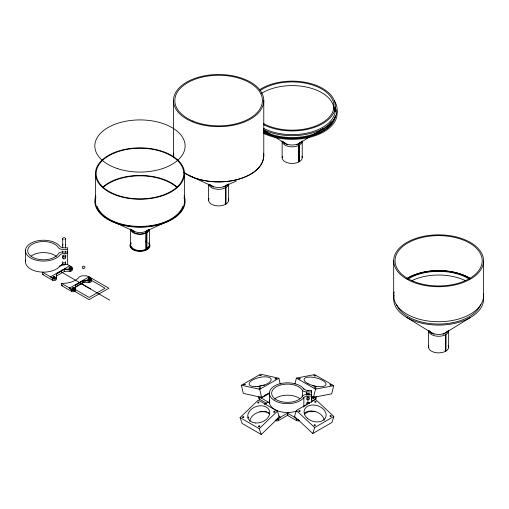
<?xml version="1.0" encoding="UTF-8"?>
<svg xmlns="http://www.w3.org/2000/svg" width="509" height="509" viewBox="0 0 509 509"><rect width="100%" height="100%" fill="white"/><g stroke="black" fill="none" stroke-linecap="round" stroke-linejoin="round"><path stroke-width="0.76" d="M294.908 384.028L296.378 378.092L314.549 374.605L333.707 385.663L331.69 393.826L313.512 397.319L311.463 396.129M313.512 397.319L315.535 389.156L333.707 385.663M296.365 410.464L294.495 416.432L312.806 433.496L331.963 422.438L333.84 416.47L315.523 399.406L296.365 410.464L314.683 427.528L312.806 433.496M240.07 417.603L258.241 400.112L277.405 411.17L279.422 416.998L261.251 434.495L242.093 423.431L240.07 417.603L259.227 428.667L261.251 434.495M247.768 417.965L248.907 416.871M259.227 428.667L277.405 411.17M275.897 419.626A2.271 1.61 -15 0 0 278.499 418.894L280.434 417.208L288.59 412.5M146.414 232.32L146.942 232.6L146.942 249.194L146.433 248.901L146.433 232.308L145.79 232.677L145.79 249.264L146.306 249.563L146.306 232.969L145.79 232.677M146.942 232.6L146.121 232.498M299.209 143.373L323.603 128.281M445.719 332.752L470.03 317.705M146.63 232.791L146.325 232.957M56.308 273.976L64.567 269.21L70.013 270.05A2.271 1.61 15 0 0 72.113 269.356A2.271 1.61 15 0 0 71.591 267.486L69.695 265.781L50.537 276.839L52.452 278.538A2.271 1.61 15 0 0 54.915 279.282A2.271 1.61 15 0 0 56.372 277.971M56.308 276.088L64.567 271.322L70.013 271.322A2.259 1.304 0 0 0 71.998 269.395M75.396 285.186L83.648 280.414L89.1 281.261L89.1 282.533L83.648 282.533L75.396 287.299M269.821 392.706L261.607 397.446L243.296 393.362L241.419 385.23L260.576 374.172L278.894 378.257L280.255 384.168M241.419 385.23L259.736 389.315L278.894 378.257M269.509 393.018L266.411 394.806L265.049 395.016M258.807 396.638A2.271 0.929 -11.6 0 0 259.38 397.51L261.276 398.038L269.49 393.298M264.349 404.375L268.3 402.091M315.987 396.479A2.271 0.929 11.6 0 1 315.542 397.51L311.362 399.221M275.146 420.409A2.259 1.304 0 0 0 278.518 420.523L288.024 415.039M315.822 397.478A2.259 1.304 0 0 1 315.561 399.139L311.362 401.436M304.382 414.071L308.511 411.692L313.964 411.692A2.259 1.304 0 0 0 315.357 411.412M314.683 427.528L333.84 416.47M225.061 186.148L236.31 180.943M146.007 231.277L168.498 220.868M67.652 249.359L62.671 249.359A4.517 2.609 0 0 1 58.414 247.622A15.804 9.124 0 0 0 34.116 243.327A15.804 9.124 0 0 0 34.116 257.999A15.804 9.124 0 0 0 58.414 253.705A4.517 2.609 0 0 1 62.671 251.961L67.652 251.961M67.652 253.527L64 253.527A4.517 2.609 0 0 0 59.903 255.041A18.063 10.428 0 0 1 32.322 258.846A18.063 10.428 0 0 1 32.322 242.475A18.063 10.428 0 0 1 59.903 246.28A4.517 2.609 0 0 0 64 247.794L67.652 247.794L67.652 264.591L62.454 264.75L59.903 266.099A18.063 10.428 0 0 1 38.226 271.691A18.063 10.428 0 0 1 25.685 260.054M65.165 263.026L65.782 263.026M311.603 396.11L307.951 396.11A4.517 2.609 0 0 0 303.854 397.624A18.063 10.428 0 0 1 276.272 401.429A18.063 10.428 0 0 1 276.272 385.059A18.063 10.428 0 0 1 303.854 388.863A4.517 2.609 0 0 0 307.951 390.371L311.603 390.371L311.603 402.333M311.603 394.545L306.622 394.545A4.517 2.609 0 0 0 302.365 396.282A15.804 9.124 0 0 1 278.06 400.577A15.804 9.124 0 0 1 278.06 385.905A15.804 9.124 0 0 1 302.365 390.199A4.517 2.609 0 0 0 306.622 391.936L311.603 391.936M307.245 403.001L309.109 403.001M266.411 411.692L260.958 411.692A2.259 1.304 0 0 1 259.851 411.52M189.832 175.802L212.183 186.148M111.446 220.868L133.937 231.277M298.643 144.429L298.643 161.022L299.604 161.576L299.604 144.982L298.961 145.351L298.961 161.945M296.378 378.092L315.535 389.156M306.673 393.368L308.04 394.157M306.45 393.61L307.481 394.208M311.591 396.848L313.646 398.038M67.64 264.591L71.61 266.881A2.259 1.304 0 0 1 72.1 268.307A2.259 1.304 0 0 1 70.013 269.108L64.567 269.108L56.308 273.874L56.308 279.237A2.259 1.304 0 0 1 54.915 280.44A2.259 1.304 0 0 1 52.452 280.16L42.381 274.345L42.381 272.13L52.452 277.946A2.259 1.304 0 0 0 54.915 278.226A2.259 1.304 0 0 0 56.308 277.023M89.209 279.447L89.705 279.734M60.437 271.494L90.653 288.934M79.519 282.699L109.734 300.145M261.276 398.038L269.433 402.746L269.401 393.241M61.468 283.341A18.063 10.428 0 0 0 78.99 277.31A4.517 2.609 0 0 1 83.088 275.802L86.721 275.802L90.697 278.092A2.259 1.304 0 0 1 91.187 279.511A2.259 1.304 0 0 1 89.1 280.319L83.648 280.319L75.396 285.085L75.396 290.442A2.259 1.304 0 0 1 73.996 291.651A2.259 1.304 0 0 1 71.54 291.364L61.468 285.549L61.468 283.341L71.54 289.157A2.259 1.304 0 0 0 73.996 289.436A2.259 1.304 0 0 0 75.396 288.234M259.316 397.325A2.259 1.304 0 0 0 259.361 399.139L266.627 403.338M299.546 420.555A2.259 1.304 0 0 1 296.403 420.523L287.464 415.363L287.464 413.155L294.488 417.208L296.403 418.907A2.271 1.61 15 0 0 298.535 419.677M278.385 416.025L280.434 417.208M266.926 411.991L269.509 413.48M263.427 129.948L285.002 143.277M406.481 317.292L431.511 332.752M88.782 276.985L90.697 278.684A2.271 1.61 15 0 1 91.194 280.561A2.271 1.61 15 0 1 89.1 281.305M69.625 288.049L71.54 289.748L71.54 291.364M259.736 389.315L261.607 397.446M448.664 347.087L448.658 330.341A10.046 5.803 0 0 1 438.745 336.296A10.046 5.803 0 0 1 428.565 330.494L428.565 347.087M302.231 157.663L302.231 140.917A10.046 5.803 0 0 1 292.319 146.866A10.046 5.803 0 0 1 282.139 141.069L282.139 157.663M228.668 184.15L228.668 200.132M149.385 229.559L149.385 245.542M483.55 261.079A44.938 25.946 0 0 1 415.707 283.106A44.938 25.946 0 0 1 416.585 238.174A44.938 25.946 0 0 1 483.55 261.079L483.55 296.085M445.394 351.369L445.394 334.776L446.03 334.407L446.03 351L445.07 350.446A8.691 5.02 0 0 0 445.56 350.103M393.68 260.493L393.68 295.5M315.561 397.523L315.561 399.139M307.951 390.371L307.951 391.001M306.711 393.19A1.336 1.024 11 0 0 307.035 393.622A1.342 1.183 8.3 0 0 307.958 393.979L307.951 394.729M307.951 396.11L307.951 397.548A1.355 1.107 0 0 1 309.377 398.649A1.355 1.107 0 0 1 307.951 399.756L307.951 402.6A1.355 1.107 0 0 1 309.319 403.37M306.622 391.936L306.622 395.239M303.854 388.863L303.854 389.417M303.854 397.624L303.854 406.468A18.063 10.428 0 0 1 303.339 407.06M302.365 390.199L302.365 396.975M296.403 418.907L296.403 420.523M278.518 418.907L278.518 420.523M263.783 100.578A45.155 26.074 0 0 1 196.041 123.159A45.155 26.074 0 0 1 196.041 77.998A45.155 26.074 0 0 1 263.783 100.578L263.783 155.888M259.361 397.523L259.361 399.139M225.398 204.414L225.398 187.821L226.041 187.452L226.041 204.045L225.08 203.492A8.691 5.02 0 0 0 225.57 203.148M208.575 184.328L208.575 200.132M184.5 173.556A44.525 25.704 0 0 1 117.713 195.819A44.525 25.704 0 0 1 117.713 151.294A44.525 25.704 0 0 1 184.5 173.556L184.5 201.131M173.467 100.578L173.467 155.888M130.558 228.948L130.558 245.542M95.45 173.556L95.45 201.131M83.648 280.414L83.648 282.533M70.013 270.05L70.013 271.322M65.432 238.753L65.432 247.921M65.432 250.975L65.432 252.502M65.432 255.556L65.432 257.847M65.432 261.531L65.432 263.827A1.355 1.107 0 0 1 63.396 264.782A1.355 1.107 0 0 1 63.396 262.867A1.355 1.107 0 0 1 65.432 263.827M64.567 269.21L64.567 271.322M62.722 238.753L62.722 247.921M62.722 250.975L62.722 252.502M62.722 255.556L62.722 257.847M62.722 261.531L62.722 263.827M52.452 278.538L52.452 280.16M25.45 250.663L25.45 261.721M43.672 274.364A18.063 10.428 0 0 1 42.381 274.345M53.687 278.448A0.923 0.534 0 0 1 54.342 278.665M63.021 239.453A1.355 1.107 0 0 1 63.224 237.894A1.355 1.107 0 0 1 65.127 238.059A1.355 1.107 0 0 1 64.929 239.612M65.406 244.536A1.355 1.107 0 0 1 65.406 244.937M62.874 245.243A1.355 1.107 0 0 1 62.874 244.225M63.294 256.53A1.355 1.107 0 0 1 64.019 255.041A1.355 1.107 0 0 1 65.807 255.709A1.355 1.107 0 0 1 64.91 257.128M31.164 256.027A15.804 9.124 0 0 1 56.346 256.396M90.907 280.446A2.259 1.304 0 0 1 91.117 281.808A2.259 1.304 0 0 1 89.1 282.533M62.753 285.568A18.063 10.428 0 0 1 61.468 285.549M75.453 289.182A2.271 1.61 15 0 1 73.996 290.493A2.271 1.61 15 0 1 71.559 289.736M72.545 289.659A0.923 0.534 0 0 1 73.43 289.869M335.062 107.055A43.125 24.896 0 0 1 311.928 131.863A43.125 24.896 0 0 1 263.509 128.325M261.232 93.529A41.77 24.114 0 0 1 306.711 87.115A41.77 24.114 0 0 1 333.942 109.104M259.584 89.737A43.125 24.896 0 0 1 320.568 87.293A43.125 24.896 0 0 1 324.526 122.51A43.125 24.896 0 0 1 263.509 124.641M260.004 90.666A41.77 24.114 0 0 1 319.531 87.809A41.77 24.114 0 0 1 323.132 122.236A41.77 24.114 0 0 1 263.439 123.541M301.404 141.527A10.046 5.803 0 0 1 292.185 145.027A10.046 5.803 0 0 1 282.966 141.527M334.152 100.451A44.938 25.946 0 0 1 318.354 130.819A44.938 25.946 0 0 1 263.471 129.687M299.712 142.45A7.902 4.562 0 0 1 296.664 144.83M287.706 144.83A7.902 4.562 0 0 1 284.932 142.883M301.977 156.358A10.046 5.803 0 0 1 292.281 163.459A10.046 5.803 0 0 1 282.349 156.473M299.133 160.679A8.691 5.02 0 0 1 298.643 161.022M300.571 142.393A8.691 5.02 0 0 1 299.973 143.296M285.021 143.913A8.691 5.02 0 0 1 283.678 142.094M334.897 116.86A43.125 24.896 0 0 1 307.423 136.711A43.125 24.896 0 0 1 264.076 132.295M334.846 109.772A43.125 24.896 0 0 1 335.189 111.535M331.384 121.753A41.77 24.114 0 0 1 263.299 130.838M335.584 115.702A43.577 25.157 0 0 1 308.543 136.736A43.577 25.157 0 0 1 263.783 132.499M334.731 107.965A43.577 25.157 0 0 1 335.641 111.516M336.678 109.766A44.938 25.946 0 0 1 314.123 136.056A44.938 25.946 0 0 1 263.516 133.39M228.643 183.965A10.046 5.803 0 0 1 218.768 189.342A10.046 5.803 0 0 1 208.626 184.137M227.408 184.512A10.046 5.803 0 0 1 218.622 187.497A10.046 5.803 0 0 1 209.835 184.512M225.875 185.352A7.902 4.562 0 0 1 223.686 187.038M213.557 187.038A7.902 4.562 0 0 1 211.369 185.352M263.541 153.19A45.155 26.074 0 0 1 236.182 179.906A45.155 26.074 0 0 1 183.953 172.589M173.524 157.236A45.155 26.074 0 0 1 173.709 153.19M263.427 153.871A44.938 25.946 0 0 1 235.565 179.919A44.938 25.946 0 0 1 184.118 172.506M173.747 157.224A44.938 25.946 0 0 1 173.747 154.545M228.414 198.834A10.046 5.803 0 0 1 218.208 205.929A10.046 5.803 0 0 1 209.046 198.37M227.008 184.862A8.691 5.02 0 0 1 226.015 186.179M211.019 185.976A8.691 5.02 0 0 1 210.338 185.06M182.846 206.31A43.799 25.291 0 0 1 139.975 226.422A43.799 25.291 0 0 1 97.098 206.31M103.123 187.458A43.799 25.291 0 0 1 176.82 187.458M184.099 195.59A45.155 26.074 0 0 1 139.975 227.205A45.155 26.074 0 0 1 95.845 195.59M148.793 242.761A10.046 5.803 0 0 1 139.975 251.338A10.046 5.803 0 0 1 131.157 242.761M148.577 229.661A8.691 5.02 0 0 1 139.975 233.968A8.691 5.02 0 0 1 131.367 229.661M148.577 246.254A8.691 5.02 0 0 1 139.975 250.555A8.691 5.02 0 0 1 131.367 246.254M145.542 241.686A8.691 5.02 0 0 1 146.929 242.532M148.793 243.639A9.417 5.434 0 0 1 139.975 250.975A9.417 5.434 0 0 1 131.15 243.639M145.612 241.19A9.417 5.434 0 0 1 146.63 241.692M149.366 229.336A9.417 5.434 0 0 1 140.121 234.382A9.417 5.434 0 0 1 130.609 229.508M148.208 229.744A9.417 5.434 0 0 1 139.975 232.537A9.417 5.434 0 0 1 131.742 229.744M184.042 197.473A44.525 25.704 0 0 1 139.975 226.836A44.525 25.704 0 0 1 95.902 197.473M102.519 187.236A44.525 25.704 0 0 1 177.431 187.236M147.502 230.329A7.902 4.562 0 0 1 146.038 231.869M133.905 231.869A7.902 4.562 0 0 1 132.442 230.329M407.677 278.073A43.577 25.157 0 0 1 470.666 278.741M407.995 278.258A43.125 24.896 0 0 1 468.986 278.111M483.416 293.75A44.938 25.946 0 0 1 437.066 321.72A44.938 25.946 0 0 1 394.17 291.969M447.812 330.984A10.046 5.803 0 0 1 438.084 334.445A10.046 5.803 0 0 1 429.042 330.411M445.865 332.307A7.902 4.562 0 0 1 443.091 334.254M434.139 334.254A7.902 4.562 0 0 1 431.365 332.307M448.136 345.236A10.046 5.803 0 0 1 439.203 352.877A10.046 5.803 0 0 1 428.782 345.897M446.997 331.823A8.691 5.02 0 0 1 446.399 332.721M431.454 333.338A8.691 5.02 0 0 1 430.105 331.524M411.724 280.701A41.77 24.114 0 0 1 465.379 280.637M483.416 297.116A44.938 25.946 0 0 1 437.066 325.079A44.938 25.946 0 0 1 394.17 295.335M480.63 304.776A43.125 24.896 0 0 1 438.243 324.048A43.125 24.896 0 0 1 396.441 304.357M406.659 278.747A43.125 24.896 0 0 1 470.329 278.595M407.664 279.269A41.77 24.114 0 0 1 469.336 279.123M260.824 397.014A0.903 0.369 -11.6 0 1 260.137 396.759M277.876 417.87A0.903 0.636 -15 0 1 277.1 418.557M296.683 411.056A18.063 10.428 0 0 1 277.042 410.61A18.063 10.428 0 0 1 269.738 400.074M314.785 396.759A0.903 0.369 11.6 0 1 314.218 397.02A0.903 0.369 11.6 0 1 313.226 396.746M303.854 406.468A4.517 2.609 0 0 1 306.1 405.189M274.497 399.081A15.804 9.124 0 0 1 299.763 398.572M287.897 414.727A18.063 10.428 0 0 1 287.331 414.733M269.503 403.198A18.063 10.428 0 0 1 269.738 402.288M306.692 394.679A1.355 1.107 0 0 1 308.021 393.374A1.355 1.107 0 0 1 309.357 394.679M307.01 399.495A1.336 1.037 -29.4 0 1 307.092 397.974A1.342 1.183 -8.3 0 1 307.958 397.586M307.958 399.66A1.342 0.814 1.1 0 1 307.105 399.425M309.23 397.593A1.355 1.107 0 0 1 306.972 397.784M309.205 393.451A1.355 1.107 0 0 1 307.951 394.017M307.01 404.547A1.336 1.037 -29.4 0 1 307.092 403.026M307.073 403.026A1.342 1.183 -8.3 0 1 307.958 402.638M309.23 402.644A1.355 1.107 0 0 1 306.972 402.835M312.73 385.752A11.287 4.123 13.9 0 1 316.083 386.63M304.274 413.283A11.287 8.144 17.4 0 1 316.197 411.838A11.287 8.144 17.4 0 1 324.239 420.339M249.785 421.229A11.287 8.246 -19.1 0 1 257.758 412.532A11.287 8.246 -19.1 0 1 269.655 413.887M257.872 386.598A11.287 4.32 -13 0 1 264.54 385.084M298.828 378.562L300.145 378.881L298.828 378.562M313.977 375.655L315.294 375.973L313.983 375.629M314.797 387.782L316.114 388.1L314.804 387.756M329.94 384.874L331.257 385.192L329.966 384.829M243.887 384.747L245.204 384.53L243.887 384.747M259.851 375.527L261.174 375.311L259.851 375.527M259.151 388.151L260.468 387.903L259.151 388.151M275.114 378.931L276.432 378.683L275.114 378.931M60.202 265.787L59.903 266.099A4.517 2.609 0 0 1 64 264.591L61.57 264.998L60.202 265.787M89.1 276.801L69.3 288.234L89.1 299.661L108.894 288.234L89.1 276.801M89.1 279.015L73.137 288.234L89.1 297.447L105.064 288.234L89.1 279.015M53.381 277.959A0.903 0.636 15 0 0 54.851 277.812A0.903 0.636 15 0 0 53.725 276.902A0.903 0.636 15 0 0 53.381 277.959M69.345 268.739A0.903 0.636 15 0 0 70.815 268.599A0.903 0.636 15 0 0 69.688 267.683A0.903 0.636 15 0 0 69.345 268.739M69.561 268.256A0.903 0.522 0 0 0 70.916 267.804A0.903 0.522 0 0 0 69.561 267.352A0.903 0.522 0 0 0 69.561 268.256M53.598 277.475A0.903 0.522 0 0 0 54.953 277.023A0.903 0.522 0 0 0 53.598 276.572A0.903 0.522 0 0 0 53.598 277.475M63.294 258.75A1.355 1.107 0 0 0 65.426 257.942A1.355 1.107 0 0 0 63.504 256.841A1.355 1.107 0 0 0 63.294 258.75M88.591 279.447A0.903 0.522 0 0 0 90.004 279.053A0.903 0.522 0 0 0 88.706 278.544A0.903 0.522 0 0 0 88.591 279.447M72.628 288.667A0.903 0.522 0 0 0 74.034 288.272A0.903 0.522 0 0 0 72.742 287.763A0.903 0.522 0 0 0 72.628 288.667M82.935 268.237A1.355 1.107 0 0 0 84.965 267.276A1.355 1.107 0 0 0 82.935 266.322A1.355 1.107 0 0 0 82.935 268.237M72.469 289.163A0.903 0.636 15 0 0 73.932 289.023A0.903 0.636 15 0 0 72.806 288.113A0.903 0.636 15 0 0 72.469 289.163M88.432 279.95A0.903 0.636 15 0 0 89.902 279.804A0.903 0.636 15 0 0 88.77 278.894A0.903 0.636 15 0 0 88.432 279.95M117.394 168.568A45.155 26.074 0 0 0 185.13 145.988A45.155 26.074 0 0 0 117.394 123.407A45.155 26.074 0 0 0 117.394 168.568M192.924 121.059A43.799 25.291 0 0 0 262.192 103.193A43.799 25.291 0 0 0 200.756 77.489A43.799 25.291 0 0 0 192.924 121.059M118.069 195.462A43.799 25.291 0 0 0 183.774 173.556A43.799 25.291 0 0 0 118.069 151.657A43.799 25.291 0 0 0 118.069 195.462M307.926 383.589A11.287 4.123 13.9 0 0 325.868 384.938A11.287 4.123 13.9 0 0 311.336 377.112A11.287 4.123 13.9 0 0 307.926 383.589M307.557 418.462A11.287 8.144 17.4 0 0 325.862 416.896A11.287 8.144 17.4 0 0 311.896 405.043A11.287 8.144 17.4 0 0 307.557 418.462M299.037 411.266A0.674 0.49 17.4 0 0 300.132 411.17A0.674 0.49 17.4 0 0 299.298 410.458A0.674 0.49 17.4 0 0 299.037 411.266M315.001 402.046A0.674 0.49 17.4 0 0 316.102 401.951A0.674 0.49 17.4 0 0 315.262 401.238A0.674 0.49 17.4 0 0 315.001 402.046M330.265 416.267A0.674 0.49 17.4 0 0 331.365 416.171A0.674 0.49 17.4 0 0 330.526 415.465A0.674 0.49 17.4 0 0 330.265 416.267M314.301 425.486A0.674 0.49 17.4 0 0 315.395 425.39A0.674 0.49 17.4 0 0 314.562 424.678A0.674 0.49 17.4 0 0 314.301 425.486M255.582 422.973A11.287 8.246 -19.1 0 0 269.446 410.808A11.287 8.246 -19.1 0 0 251.185 409.382A11.287 8.246 -19.1 0 0 255.582 422.973M258.139 403.001A0.674 0.496 -19.1 0 0 258.966 402.275A0.674 0.496 -19.1 0 0 257.872 402.186A0.674 0.496 -19.1 0 0 258.139 403.001M242.99 417.584A0.674 0.496 -19.1 0 0 243.824 416.852A0.674 0.496 -19.1 0 0 242.729 416.769A0.674 0.496 -19.1 0 0 242.99 417.584M258.96 426.796A0.674 0.496 -19.1 0 0 259.787 426.071A0.674 0.496 -19.1 0 0 258.693 425.982A0.674 0.496 -19.1 0 0 258.96 426.796M274.103 412.22A0.674 0.496 -19.1 0 0 274.936 411.488A0.674 0.496 -19.1 0 0 273.836 411.406A0.674 0.496 -19.1 0 0 274.103 412.22M255.429 386.655A11.287 4.32 -13 0 0 271.163 379.237A11.287 4.32 -13 0 0 253.883 379.339A11.287 4.32 -13 0 0 255.429 386.655M413.187 281.216A43.577 25.157 0 0 0 481.978 263.28A43.577 25.157 0 0 0 420.676 237.856A43.577 25.157 0 0 0 413.187 281.216"/></g></svg>
